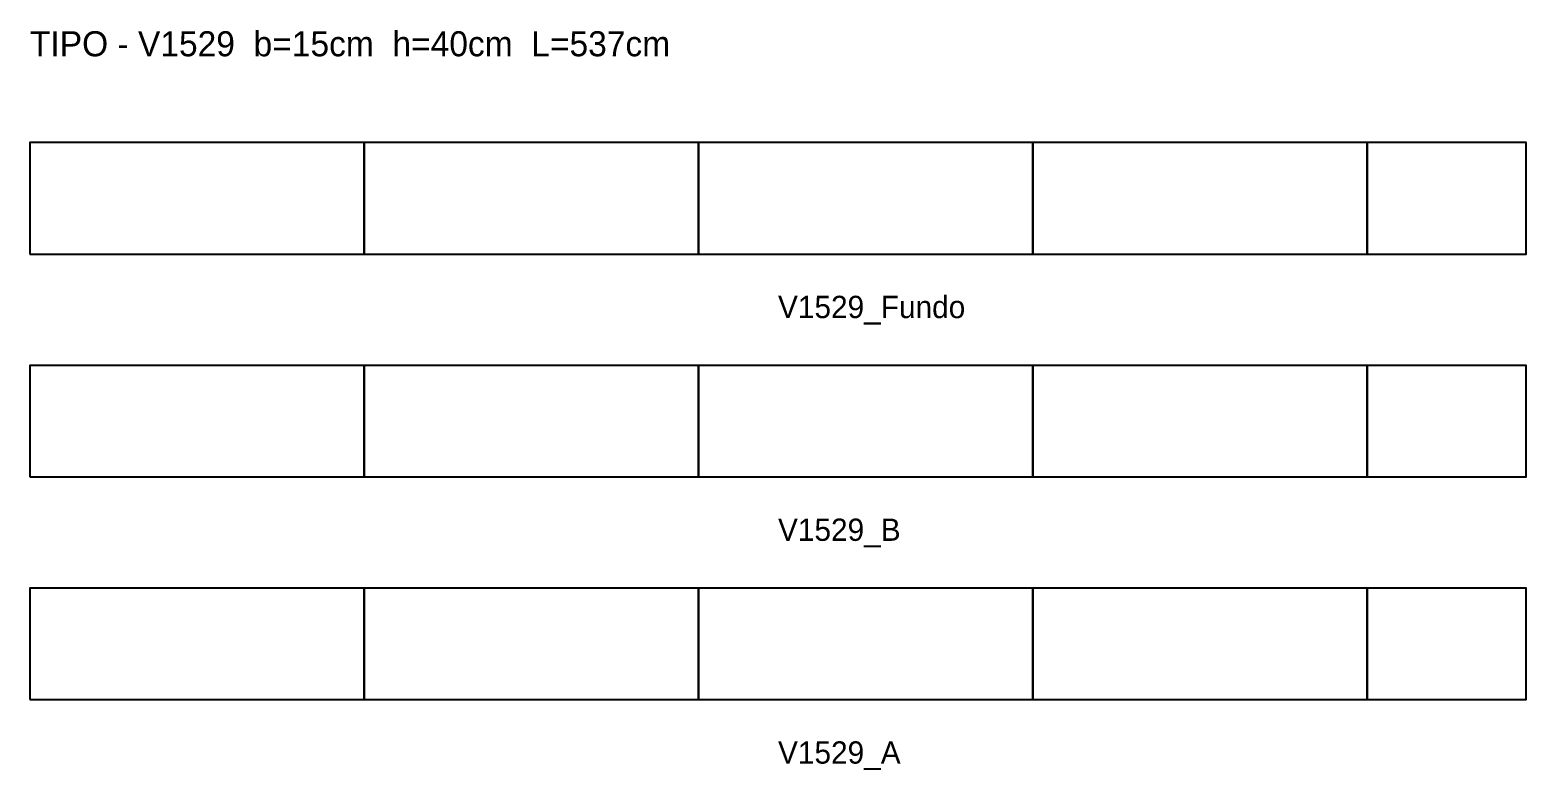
# Model space of a CAD drawing. Header units: metres. Extents: x -378 to 9631, y -10925 to 13375.
# Drawn here: x 9094 to 9631, y 10797 to 11063 of the extents above; entities that cross this region are included whole.
import ezdxf

# ---------------------------------------------------------------- set-up
doc = ezdxf.new("R2010")
doc.units = ezdxf.units.M

msp = doc.modelspace()

# ---------------------------------------------------------------- linework, layer by layer
at = {"layer": 'Paineis'}
for points in [[(9094.06, 10982.09), (9214.06, 10982.09), (9214.06, 11022.09), (9094.06, 11022.09)], [(9214.06, 10982.09), (9334.06, 10982.09), (9334.06, 11022.09), (9214.06, 11022.09)], [(9334.06, 10982.09), (9454.06, 10982.09), (9454.06, 11022.09), (9334.06, 11022.09)], [(9454.06, 10982.09), (9574.06, 10982.09), (9574.06, 11022.09), (9454.06, 11022.09)], [(9574.06, 10982.09), (9631.06, 10982.09), (9631.06, 11022.09), (9574.06, 11022.09)], [(9094.06, 10902.09), (9214.06, 10902.09), (9214.06, 10942.09), (9094.06, 10942.09)], [(9214.06, 10902.09), (9334.06, 10902.09), (9334.06, 10942.09), (9214.06, 10942.09)], [(9334.06, 10902.09), (9454.06, 10902.09), (9454.06, 10942.09), (9334.06, 10942.09)], [(9454.06, 10902.09), (9574.06, 10902.09), (9574.06, 10942.09), (9454.06, 10942.09)], [(9574.06, 10902.09), (9631.06, 10902.09), (9631.06, 10942.09), (9574.06, 10942.09)], [(9094.06, 10822.09), (9214.06, 10822.09), (9214.06, 10862.09), (9094.06, 10862.09)], [(9214.06, 10822.09), (9334.06, 10822.09), (9334.06, 10862.09), (9214.06, 10862.09)], [(9334.06, 10822.09), (9454.06, 10822.09), (9454.06, 10862.09), (9334.06, 10862.09)], [(9454.06, 10822.09), (9574.06, 10822.09), (9574.06, 10862.09), (9454.06, 10862.09)], [(9574.06, 10822.09), (9631.06, 10822.09), (9631.06, 10862.09), (9574.06, 10862.09)]]:
    msp.add_lwpolyline(points, close=True, dxfattribs=at)

# ---------------------------------------------------------------- texts
at = {"layer": 'NOMENCLATURA', "insert": (9094.06, 11062.09), "char_height": 9, "attachment_point": 1}
msp.add_mtext('TIPO - V1529  b=15cm  h=40cm  L=537cm', dxfattribs=at)
at = {"layer": 'Texto Secao', "char_height": 8, "attachment_point": 1}
for s, insert in [('V1529_Fundo', (9362.56, 10967.09)), ('V1529_B', (9362.56, 10887.09)), ('V1529_A', (9362.56, 10807.09))]:
    msp.add_mtext(s, dxfattribs=dict(at, insert=insert))

doc.saveas('drawing.dxf')
